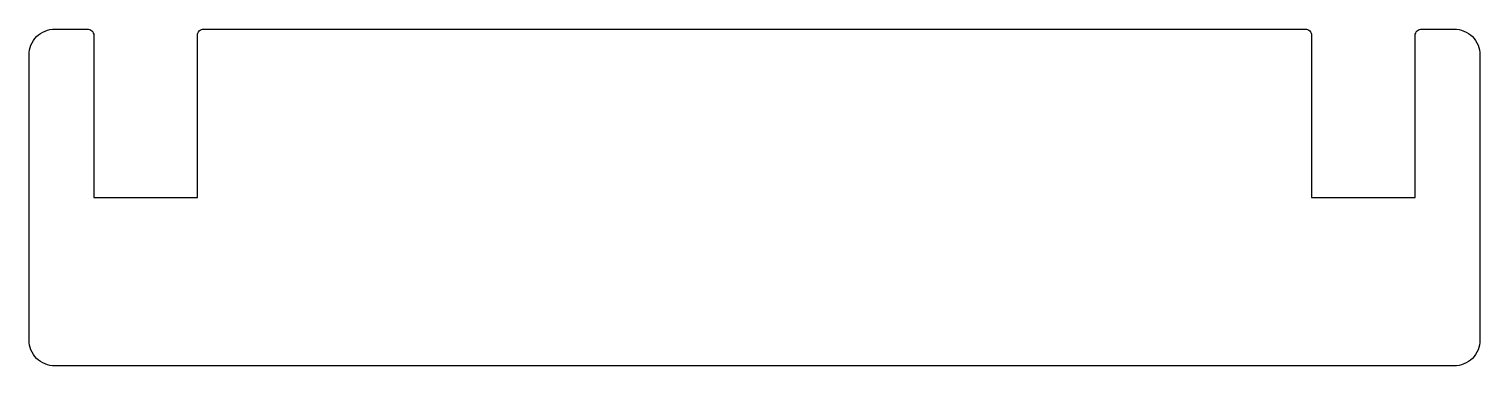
# Model space of a CAD drawing. Header units: millimetres. Extents: x -107 to 5, y -25 to 1.
import ezdxf

# ---------------------------------------------------------------- set-up
doc = ezdxf.new("R2010")
doc.units = ezdxf.units.MM
doc.layers.get('0').update_dxf_attribs({"linetype": 'CONTINUOUS'})

msp = doc.modelspace()

# ---------------------------------------------------------------- linework, layer by layer
msp.add_lwpolyline([(0, 0.5, -0.414214), (0.5, 1), (3, 1, -0.414214), (5, -1), (5, -23, -0.414214), (3, -25), (-105, -25, -0.414214), (-107, -23), (-107, -1, -0.414214), (-105, 1), (-102.5, 1, -0.414214), (-102, 0.5), (-102, -12), (-94, -12), (-94, 0.5, -0.414214), (-93.5, 1), (-8.5, 1, -0.414214), (-8, 0.5), (-8, -12), (0, -12)], format="xyb", close=True)

doc.saveas('drawing.dxf')
